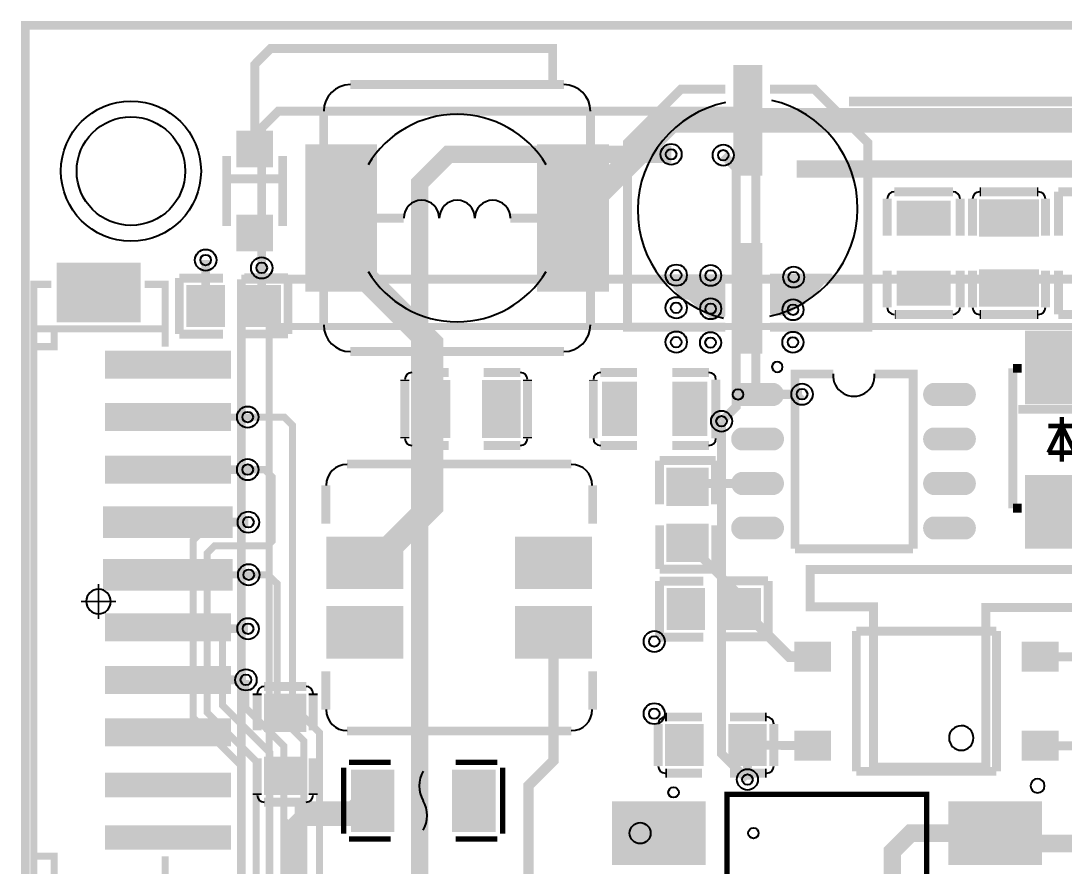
# Model space of a CAD drawing. Header units: millimetres. Extents: x -0.1 to 83.5, y 0 to 65.8.
# Drawn here: x -0.13 to 29.66, y 41.66 to 65.79 of the extents above; entities that cross this region are included whole.
import ezdxf

# ---------------------------------------------------------------- set-up
doc = ezdxf.new("R2010")
doc.units = ezdxf.units.MM
for name, color, linetype, true_color in [('BoardOutLine', 7, 'Continuous', 0xff00ff), ('BottomLayer', 7, 'Continuous', 0x6699cc), ('BottomSilkLayer', 7, 'Continuous', 0x66cc33), ('Document', 7, 'Continuous', 0xffffff), ('Hole', 7, 'Continuous', 0x222222), ('Mechanical', 7, 'Continuous', 0xf022f0), ('Multi-Layer', 7, 'Continuous', 0xc0c0c0), ('TopLayer', 7, 'Continuous', 0xff3366), ('TopPasteMaskLayer', 7, 'Continuous', 0x808080), ('TopSilkLayer', 7, 'Continuous', 0xffcc00), ('TopSolderMaskLayer', 7, 'Continuous', 0x800080)]:
    doc.layers.add(name, color=color, linetype=linetype, true_color=true_color)

msp = doc.modelspace()

# ---------------------------------------------------------------- hatches: boundary and pattern name
at = {"layer": 'TopLayer'}
for points in [[(20.227, 61.549), (20.227, 64.349), (21.027, 64.349), (21.027, 61.549)], [(6.05, 61.63), (6.05, 62.63), (7.05, 62.63), (7.05, 61.63)], [(8.02, 58.158), (8.02, 62.158), (10.02, 62.158), (10.02, 58.158)], [(14.64, 58.158), (14.64, 62.158), (16.64, 62.158), (16.64, 58.158)], [(24.877, 59.659), (24.877, 60.659), (26.426, 60.659), (26.426, 59.659)], [(27.315, 59.658), (27.315, 60.658), (28.865, 60.658), (28.865, 59.658)], [(6.05, 59.23), (6.05, 60.23), (7.05, 60.23), (7.05, 59.23)], [(20.227, 56.469), (20.227, 59.269), (21.027, 59.269), (21.027, 56.469)], [(3.241, 57.234), (0.941, 57.234), (0.941, 58.834), (3.241, 58.834)], [(24.877, 57.659), (24.877, 58.659), (26.426, 58.659), (26.426, 57.659)], [(27.315, 57.658), (27.315, 58.658), (28.865, 58.658), (28.865, 57.658)], [(5.65, 57.1), (4.65, 57.1), (4.65, 58.2), (5.65, 58.2)], [(7.25, 57.1), (6.25, 57.1), (6.25, 58.2), (7.25, 58.2)], [(28.597, 54.893), (28.597, 56.893), (30.597, 56.893), (30.597, 54.893)], [(5.872, 56.378), (5.872, 55.578), (2.272, 55.578), (2.272, 56.378)], [(12.09, 53.933), (11.09, 53.933), (11.09, 55.483), (12.09, 55.483)], [(14.09, 53.933), (13.09, 53.933), (13.09, 55.483), (14.09, 55.483)], [(16.471, 55.484), (17.471, 55.484), (17.471, 53.934), (16.471, 53.934)], [(18.471, 55.484), (19.471, 55.484), (19.471, 53.934), (18.471, 53.934)], [(20.45, 54.823, -0.785398), (20.45, 55.423), (21.37, 55.423, -0.785398), (21.37, 54.823)], [(25.93, 54.823, -0.785398), (25.93, 55.423), (26.85, 55.423, -0.785398), (26.85, 54.823)], [(5.872, 54.878), (5.872, 54.078), (2.272, 54.078), (2.272, 54.878)], [(20.45, 53.553, -0.785398), (20.45, 54.153), (21.37, 54.153, -0.785398), (21.37, 53.553)], [(25.93, 53.553, -0.785398), (25.93, 54.153), (26.85, 54.153, -0.785398), (26.85, 53.553)], [(5.872, 53.378), (5.872, 52.578), (2.272, 52.578), (2.272, 53.378)], [(19.46, 52.988), (19.46, 51.988), (18.36, 51.988), (18.36, 52.988)], [(20.45, 52.283, -0.785398), (20.45, 52.883), (21.37, 52.883, -0.785398), (21.37, 52.283)], [(25.93, 52.283, -0.785398), (25.93, 52.883), (26.85, 52.883, -0.785398), (26.85, 52.283)], [(28.597, 50.778), (28.597, 52.778), (30.597, 52.778), (30.597, 50.778)], [(5.872, 51.878), (5.872, 51.078), (2.272, 51.078), (2.272, 51.878)], [(20.45, 51.013, -0.785398), (20.45, 51.613), (21.37, 51.613, -0.785398), (21.37, 51.013)], [(25.93, 51.013, -0.785398), (25.93, 51.613), (26.85, 51.613, -0.785398), (26.85, 51.013)], [(19.46, 51.388), (19.46, 50.388), (18.36, 50.388), (18.36, 51.388)], [(8.648, 51.019), (10.748, 51.019), (10.748, 49.619), (8.648, 49.619)], [(14.032, 51.019), (16.133, 51.019), (16.133, 49.619), (14.032, 49.619)], [(5.872, 50.378), (5.872, 49.578), (2.272, 49.578), (2.272, 50.378)], [(18.36, 49.548), (19.36, 49.548), (19.36, 48.448), (18.36, 48.448)], [(19.96, 49.548), (20.96, 49.548), (20.96, 48.448), (19.96, 48.448)], [(5.872, 48.878), (5.872, 48.078), (2.272, 48.078), (2.272, 48.878)], [(8.648, 49.037), (10.748, 49.037), (10.748, 47.638), (8.648, 47.638)], [(14.032, 49.037), (16.133, 49.037), (16.133, 47.638), (14.032, 47.638)], [(22.98, 47.238), (21.98, 47.238), (21.98, 48.038), (22.98, 48.038)], [(29.48, 47.238), (28.48, 47.238), (28.48, 48.038), (29.48, 48.038)], [(5.872, 47.378), (5.872, 46.578), (2.272, 46.578), (2.272, 47.378)], [(7.97, 46.54), (7.97, 45.54), (6.87, 45.54), (6.87, 46.54)], [(5.872, 45.878), (5.872, 45.078), (2.272, 45.078), (2.272, 45.878)], [(18.322, 45.668), (19.322, 45.668), (19.322, 44.568), (18.322, 44.568)], [(20.122, 45.668), (21.122, 45.668), (21.122, 44.568), (20.122, 44.568)], [(22.98, 44.698), (21.98, 44.698), (21.98, 45.498), (22.98, 45.498)], [(29.48, 44.698), (28.48, 44.698), (28.48, 45.498), (29.48, 45.498)], [(7.97, 44.74), (7.97, 43.74), (6.87, 43.74), (6.87, 44.74)], [(9.321, 44.392), (10.511, 44.392), (10.511, 42.664), (9.321, 42.664)], [(12.211, 44.392), (13.401, 44.392), (13.401, 42.664), (12.211, 42.664)], [(2.272, 43.628), (2.272, 44.328), (5.872, 44.328), (5.872, 43.628)], [(19.39, 43.493), (19.39, 41.713), (16.79, 41.713), (16.79, 43.493)], [(28.99, 43.493), (28.99, 41.713), (26.39, 41.713), (26.39, 43.493)], [(2.272, 42.128), (2.272, 42.828), (5.872, 42.828), (5.872, 42.128)]]:
    msp.add_hatch(color=256, dxfattribs=at).paths.add_polyline_path(points)
at = {"layer": 'TopPasteMaskLayer'}
for points in [[(20.227, 61.549), (20.227, 64.349), (21.027, 64.349), (21.027, 61.549)], [(6.05, 61.63), (6.05, 62.63), (7.05, 62.63), (7.05, 61.63)], [(8.02, 58.158), (8.02, 62.158), (10.02, 62.158), (10.02, 58.158)], [(14.64, 58.158), (14.64, 62.158), (16.64, 62.158), (16.64, 58.158)], [(27.315, 59.658), (27.315, 60.658), (28.865, 60.658), (28.865, 59.658)], [(6.05, 59.23), (6.05, 60.23), (7.05, 60.23), (7.05, 59.23)], [(20.227, 56.469), (20.227, 59.269), (21.027, 59.269), (21.027, 56.469)], [(3.241, 57.234), (0.941, 57.234), (0.941, 58.834), (3.241, 58.834)], [(27.315, 57.658), (27.315, 58.658), (28.865, 58.658), (28.865, 57.658)], [(5.65, 57.1), (4.65, 57.1), (4.65, 58.2), (5.65, 58.2)], [(7.25, 57.1), (6.25, 57.1), (6.25, 58.2), (7.25, 58.2)], [(28.597, 54.893), (28.597, 56.893), (30.597, 56.893), (30.597, 54.893)], [(12.09, 53.933), (11.09, 53.933), (11.09, 55.483), (12.09, 55.483)], [(14.09, 53.933), (13.09, 53.933), (13.09, 55.483), (14.09, 55.483)], [(20.45, 54.823, -0.785398), (20.45, 55.423), (21.37, 55.423, -0.785398), (21.37, 54.823)], [(25.93, 54.823, -0.785398), (25.93, 55.423), (26.85, 55.423, -0.785398), (26.85, 54.823)], [(20.45, 53.553, -0.785398), (20.45, 54.153), (21.37, 54.153, -0.785398), (21.37, 53.553)], [(25.93, 53.553, -0.785398), (25.93, 54.153), (26.85, 54.153, -0.785398), (26.85, 53.553)], [(19.46, 52.988), (19.46, 51.988), (18.36, 51.988), (18.36, 52.988)], [(20.45, 52.283, -0.785398), (20.45, 52.883), (21.37, 52.883, -0.785398), (21.37, 52.283)], [(25.93, 52.283, -0.785398), (25.93, 52.883), (26.85, 52.883, -0.785398), (26.85, 52.283)], [(28.597, 50.778), (28.597, 52.778), (30.597, 52.778), (30.597, 50.778)], [(5.872, 51.878), (5.872, 51.078), (2.272, 51.078), (2.272, 51.878)], [(20.45, 51.013, -0.785398), (20.45, 51.613), (21.37, 51.613, -0.785398), (21.37, 51.013)], [(25.93, 51.013, -0.785398), (25.93, 51.613), (26.85, 51.613, -0.785398), (26.85, 51.013)], [(19.46, 51.388), (19.46, 50.388), (18.36, 50.388), (18.36, 51.388)], [(8.648, 51.019), (10.748, 51.019), (10.748, 49.619), (8.648, 49.619)], [(14.032, 51.019), (16.133, 51.019), (16.133, 49.619), (14.032, 49.619)], [(5.872, 50.378), (5.872, 49.578), (2.272, 49.578), (2.272, 50.378)], [(18.36, 49.548), (19.36, 49.548), (19.36, 48.448), (18.36, 48.448)], [(19.96, 49.548), (20.96, 49.548), (20.96, 48.448), (19.96, 48.448)], [(8.648, 49.037), (10.748, 49.037), (10.748, 47.638), (8.648, 47.638)], [(14.032, 49.037), (16.133, 49.037), (16.133, 47.638), (14.032, 47.638)], [(22.98, 47.238), (21.98, 47.238), (21.98, 48.038), (22.98, 48.038)], [(29.48, 47.238), (28.48, 47.238), (28.48, 48.038), (29.48, 48.038)], [(7.97, 46.54), (7.97, 45.54), (6.87, 45.54), (6.87, 46.54)], [(18.322, 45.668), (19.322, 45.668), (19.322, 44.568), (18.322, 44.568)], [(20.122, 45.668), (21.122, 45.668), (21.122, 44.568), (20.122, 44.568)], [(22.98, 44.698), (21.98, 44.698), (21.98, 45.498), (22.98, 45.498)], [(29.48, 44.698), (28.48, 44.698), (28.48, 45.498), (29.48, 45.498)], [(7.97, 44.74), (7.97, 43.74), (6.87, 43.74), (6.87, 44.74)], [(9.321, 44.392), (10.511, 44.392), (10.511, 42.664), (9.321, 42.664)], [(12.211, 44.392), (13.401, 44.392), (13.401, 42.664), (12.211, 42.664)], [(19.39, 43.493), (19.39, 41.713), (16.79, 41.713), (16.79, 43.493)], [(28.99, 43.493), (28.99, 41.713), (26.39, 41.713), (26.39, 43.493)]]:
    msp.add_hatch(color=256, dxfattribs=at).paths.add_polyline_path(points)
at = {"layer": 'TopSilkLayer'}
for points in [[(23.516, 63.62), (31.946, 63.62), (31.946, 63.35), (23.516, 63.35), (23.516, 63.62)], [(18.214, 58.555), (19.992, 58.555), (19.992, 57.357), (19.938, 57.303), (19.542, 57.303), (18.951, 57.818), (18.722, 57.869)], [(23.04, 58.569), (21.262, 58.569), (21.262, 57.423), (21.317, 57.368), (21.713, 57.368), (22.405, 57.869), (22.532, 57.934)]]:
    msp.add_hatch(color=256, dxfattribs=at).paths.add_polyline_path(points)
at = {"layer": 'TopSolderMaskLayer'}
for points in [[(20.213, 61.371), (20.213, 64.527), (21.042, 64.527), (21.042, 61.371)], [(6.025, 61.605), (6.025, 62.655), (7.075, 62.655), (7.075, 61.605)], [(7.995, 58.057), (7.995, 62.26), (10.046, 62.26), (10.046, 58.057)], [(14.615, 58.057), (14.615, 62.26), (16.666, 62.26), (16.666, 58.057)], [(27.237, 59.626), (27.237, 60.691), (28.944, 60.691), (28.944, 59.626)], [(6.025, 59.205), (6.025, 60.255), (7.075, 60.255), (7.075, 59.205)], [(20.213, 56.291), (20.213, 59.447), (21.042, 59.447), (21.042, 56.291)], [(3.292, 57.183), (0.891, 57.183), (0.891, 58.884), (3.292, 58.884)], [(27.237, 57.626), (27.237, 58.691), (28.944, 58.691), (28.944, 57.626)], [(5.701, 57.049), (4.599, 57.049), (4.599, 58.251), (5.701, 58.251)], [(7.301, 57.049), (6.199, 57.049), (6.199, 58.251), (7.301, 58.251)], [(28.547, 54.842), (28.547, 56.944), (30.648, 56.944), (30.648, 54.842)], [(12.141, 53.882), (11.039, 53.882), (11.039, 55.534), (12.141, 55.534)], [(14.141, 53.882), (13.039, 53.882), (13.039, 55.534), (14.141, 55.534)], [(20.411, 54.798, -0.785398), (20.411, 55.448), (21.409, 55.448, -0.785398), (21.409, 54.798)], [(25.891, 54.798, -0.785398), (25.891, 55.448), (26.889, 55.448, -0.785398), (26.889, 54.798)], [(20.411, 53.528, -0.785398), (20.411, 54.178), (21.409, 54.178, -0.785398), (21.409, 53.528)], [(25.891, 53.528, -0.785398), (25.891, 54.178), (26.889, 54.178, -0.785398), (26.889, 53.528)], [(19.516, 53.034), (19.516, 51.942), (18.304, 51.942), (18.304, 53.034)], [(20.411, 52.258, -0.785398), (20.411, 52.908), (21.409, 52.908, -0.785398), (21.409, 52.258)], [(25.891, 52.258, -0.785398), (25.891, 52.908), (26.889, 52.908, -0.785398), (26.889, 52.258)], [(28.547, 50.727), (28.547, 52.829), (30.648, 52.829), (30.648, 50.727)], [(5.923, 51.929), (5.923, 51.027), (2.222, 51.027), (2.222, 51.929)], [(20.411, 50.988, -0.785398), (20.411, 51.638), (21.409, 51.638, -0.785398), (21.409, 50.988)], [(25.891, 50.988, -0.785398), (25.891, 51.638), (26.889, 51.638, -0.785398), (26.889, 50.988)], [(19.516, 51.434), (19.516, 50.342), (18.304, 50.342), (18.304, 51.434)], [(8.597, 51.069), (10.799, 51.069), (10.799, 49.568), (8.597, 49.568)], [(13.982, 51.069), (16.184, 51.069), (16.184, 49.568), (13.982, 49.568)], [(5.923, 50.429), (5.923, 49.527), (2.222, 49.527), (2.222, 50.429)], [(18.31, 49.599), (19.411, 49.599), (19.411, 48.397), (18.31, 48.397)], [(19.91, 49.599), (21.011, 49.599), (21.011, 48.397), (19.91, 48.397)], [(8.597, 49.088), (10.799, 49.088), (10.799, 47.587), (8.597, 47.587)], [(13.982, 49.088), (16.184, 49.088), (16.184, 47.587), (13.982, 47.587)], [(23.006, 47.213), (21.955, 47.213), (21.955, 48.064), (23.006, 48.064)], [(29.506, 47.213), (28.455, 47.213), (28.455, 48.064), (29.506, 48.064)], [(8.026, 46.586), (8.026, 45.494), (6.814, 45.494), (6.814, 46.586)], [(18.271, 45.719), (19.372, 45.719), (19.372, 44.517), (18.271, 44.517)], [(20.071, 45.719), (21.172, 45.719), (21.172, 44.517), (20.071, 44.517)], [(23.006, 44.673), (21.955, 44.673), (21.955, 45.524), (23.006, 45.524)], [(29.506, 44.673), (28.455, 44.673), (28.455, 45.524), (29.506, 45.524)], [(8.026, 44.786), (8.026, 43.694), (6.814, 43.694), (6.814, 44.786)], [(9.296, 44.417), (10.537, 44.417), (10.537, 42.639), (9.296, 42.639)], [(12.186, 44.417), (13.427, 44.417), (13.427, 42.639), (12.186, 42.639)], [(19.427, 43.51), (19.427, 41.695), (16.753, 41.695), (16.753, 43.51)], [(29.027, 43.51), (29.027, 41.695), (26.353, 41.695), (26.353, 43.51)]]:
    msp.add_hatch(color=256, dxfattribs=at).paths.add_polyline_path(points)

# ---------------------------------------------------------------- linework, layer by layer
at = {"layer": 'BoardOutLine', "const_width": 0.254}
for points in [[(0, 0.18), (0, 65.659), (26.429, 65.659)], [(75.766, 58.242), (75.766, 65.659), (26.429, 65.659)]]:
    msp.add_lwpolyline(points, dxfattribs=at)
msp.add_lwpolyline([(22.41, 50.13), (44.1, 50.13), (44.1, 49.04), (27.43, 49.04), (27.43, 48.34), (27.43, 44.49), (26.91, 44.49), (24.22, 44.49), (24.22, 44.9), (24.22, 49.06), (22.49, 49.06), (22.41, 49.06), (22.41, 50.13)], close=True, dxfattribs=at)
at = {"layer": 'BottomLayer'}
for points, const_width in [([(22.179, 55.131), (21.11, 55.131), (20.861, 55.38), (20.861, 62.601), (20.249, 63.211), (7.229, 63.211), (6.749, 62.731), (6.749, 58.735)], 0.254), ([(14.801, 37.12), (11.839, 37.12), (11.262, 37.699), (11.262, 61.158), (12.083, 61.979), (18.443, 61.979)], 0.5), ([(19.88, 54.36), (20.3, 54.78), (20.3, 61.583), (19.93, 61.953)], 0.254), ([(31.75, 61.558), (22.03, 61.558)], 0.5), ([(5.15, 58.96), (5.15, 57.78)], 0.254), ([(22.101, 10.749), (16.35, 10.749), (16.01, 11.09), (16.01, 18.001), (14.74, 19.271), (11.189, 19.271), (10.79, 19.67), (10.79, 30.081), (9.581, 31.29), (9.581, 37.369), (8.4, 38.55), (8.4, 45.471), (7.63, 46.241), (7.63, 54.239), (7.391, 54.478), (6.35, 54.478)], 0.2), ([(19.88, 54.36), (19.88, 44.873), (20.62, 44.133)], 0.254), ([(7.269, 29.04), (6.591, 29.721), (6.591, 44.651), (5.189, 46.05), (5.189, 50.589), (5.4, 50.8), (6.909, 50.8), (7.051, 50.94), (7.051, 52.769), (6.843, 52.977), (6.35, 52.977)], 0.2), ([(6.18, 29.009), (6.18, 44.511), (4.79, 45.9), (4.79, 50.96), (5.309, 51.478), (6.37, 51.478)], 0.2), ([(6.38, 49.977), (6.932, 49.977), (7.191, 49.721), (7.191, 45.999), (7.95, 45.24), (7.95, 38.311), (9.139, 37.12), (9.139, 31.039), (10.33, 29.85), (10.33, 19.37), (10.841, 18.86), (14.501, 18.86), (15.57, 17.79), (15.57, 10.66), (16.071, 10.16), (22.86, 10.16)], 0.2), ([(8.059, 29.04), (6.98, 30.119), (6.98, 44.9), (5.631, 46.251), (5.631, 48.199), (5.867, 48.438), (6.36, 48.438)], 0.2), ([(6.3, 46.978), (6.3, 46.17), (7.38, 45.09), (7.38, 30.52), (8.87, 29.03)], 0.2)]:
    msp.add_lwpolyline(points, dxfattribs=dict(at, const_width=const_width))
at = {"layer": 'BottomSilkLayer', "const_width": 0.254}
for points in [[(6.167, 58.413), (8.291, 58.413), (75.766, 58.413)], [(6.167, 58.412), (6.167, 7.911)]]:
    msp.add_lwpolyline(points, dxfattribs=at)
at = {"layer": 'BottomSilkLayer', "const_width": 0.2}
msp.add_lwpolyline([(6.966, 57.062), (74.966, 57.062), (74.966, 9.262), (6.966, 9.262), (6.966, 57.062)], close=True, dxfattribs=at)
at = {"layer": 'Document'}
for centre, radius in [((20.351, 55.123), 0.15), ((17.556, 42.603), 0.3)]:
    msp.add_circle(centre, radius, dxfattribs=at)
at = {"layer": 'Hole'}
for centre, radius in [((18.442, 61.978), 0.15), ((19.93, 61.953), 0.15), ((5.15, 58.96), 0.152), ((6.75, 58.736), 0.152), ((18.586, 58.528), 0.152), ((19.57, 58.52), 0.15), ((21.941, 58.472), 0.15), ((18.586, 57.598), 0.152), ((19.57, 57.57), 0.15), ((21.922, 57.541), 0.15), ((18.586, 56.618), 0.152), ((19.567, 56.604), 0.15), ((21.92, 56.613), 0.15), ((22.18, 55.13), 0.152), ((6.35, 54.478), 0.152), ((19.88, 54.36), 0.15), ((6.35, 52.978), 0.152), ((6.37, 51.478), 0.152), ((6.38, 49.978), 0.152), ((6.36, 48.438), 0.152), ((17.96, 48.073), 0.15), ((6.3, 46.978), 0.152), ((17.96, 46.013), 0.15), ((20.621, 44.133), 0.15)]:
    msp.add_circle(centre, radius, dxfattribs=at)
at = {"layer": 'Mechanical', "const_width": 0.05}
for points in [[(2.091, 49.716), (2.091, 48.716)], [(2.591, 49.216), (1.591, 49.216)]]:
    msp.add_lwpolyline(points, dxfattribs=at)
at = {"layer": 'Mechanical'}
msp.add_arc((2.091, 49.215), 0.35, 179.9253, 179.3057, dxfattribs=at)
at = {"layer": 'Multi-Layer'}
for centre, radius in [((3.017, 61.498), 1.55), ((18.442, 61.978), 0.3), ((19.93, 61.953), 0.3), ((5.15, 58.96), 0.305), ((6.75, 58.736), 0.305), ((18.586, 58.528), 0.305), ((19.57, 58.52), 0.3), ((21.941, 58.472), 0.3), ((18.586, 57.598), 0.305), ((19.57, 57.57), 0.3), ((21.922, 57.541), 0.3), ((18.586, 56.618), 0.305), ((19.567, 56.604), 0.3), ((21.92, 56.613), 0.3), ((22.18, 55.13), 0.305), ((6.35, 54.478), 0.305), ((19.88, 54.36), 0.3), ((6.35, 52.978), 0.305), ((6.37, 51.478), 0.305), ((6.38, 49.978), 0.305), ((6.36, 48.438), 0.305), ((17.96, 48.073), 0.3), ((6.3, 46.978), 0.305), ((17.96, 46.013), 0.3), ((20.621, 44.133), 0.3)]:
    msp.add_circle(centre, radius, dxfattribs=at)
at = {"layer": 'TopLayer'}
for points, const_width in [([(6.551, 62.131), (6.551, 64.539), (7.01, 65.001), (15.06, 65.001), (15.06, 64.001)], 0.254), ([(20.627, 62.949), (31.94, 62.949), (33.392, 64.401)], 0.7), ([(15.64, 60.158), (18.431, 62.949), (20.627, 62.949)], 0.7), ([(11.59, 54.708), (11.59, 56.568), (9.02, 59.138), (9.02, 60.158)], 0.7), ([(6.55, 59.73), (6.75, 59.53), (6.75, 58.736)], 0.254), ([(5.15, 57.65), (5.15, 58.96)], 0.254), ([(6.75, 58.736), (6.75, 57.65)], 0.254), ([(20.91, 55.123), (22.173, 55.123), (22.18, 55.13)], 0.254), ([(9.698, 50.319), (9.971, 50.319), (11.59, 51.938), (11.59, 54.708)], 0.7), ([(4.072, 54.478), (6.35, 54.478)], 0.2), ([(4.072, 52.978), (6.35, 52.978)], 0.254), ([(20.91, 52.583), (19.005, 52.583), (18.91, 52.488)], 0.254), ([(4.072, 51.478), (6.37, 51.478)], 0.254), ([(18.91, 50.889), (20.46, 49.322), (20.46, 48.999)], 0.254), ([(4.072, 49.978), (6.38, 49.978)], 0.2), ([(20.46, 48.999), (21.821, 47.638), (22.482, 47.638)], 0.3), ([(4.072, 48.478), (4.112, 48.438), (6.36, 48.438)], 0.254), ([(14.681, 40.699), (14.369, 40.699), (14.369, 43.957), (15.083, 44.671), (15.083, 48.339)], 0.3), ([(28.98, 47.638), (30.59, 47.638), (31.07, 47.158)], 0.254), ([(4.072, 46.978), (6.3, 46.978)], 0.254), ([(31.07, 45.558), (30.61, 45.098), (28.98, 45.098)], 0.254), ([(22.482, 45.098), (20.62, 45.118)], 0.254), ([(20.621, 45.118), (20.621, 44.133)], 0.254), ([(9.76, 43.528), (9.39, 43.158), (7.69, 43.158)], 0.7), ([(9.66, 40.696), (7.975, 40.696), (7.732, 40.938), (7.732, 43.116), (7.69, 43.158)], 0.5), ([(27.69, 42.603), (25.283, 42.603), (24.76, 42.08), (24.76, 22.63), (25.12, 22.27), (27.69, 22.27)], 0.5), ([(27.69, 42.603), (27.983, 42.31), (31.05, 42.31)], 0.5)]:
    msp.add_lwpolyline(points, dxfattribs=dict(at, const_width=const_width))
at = {"layer": 'TopSilkLayer'}
for points, const_width in [([(9.282, 63.968), (15.378, 63.968)], 0.254), ([(19.992, 57.043), (17.198, 57.043), (17.198, 62.314), (18.722, 63.838), (19.992, 63.838)], 0.254), ([(21.262, 57.043), (24.056, 57.043), (24.056, 62.314), (22.532, 63.838), (21.262, 63.838)], 0.254), ([(8.52, 61.428), (8.52, 63.206)], 0.254), ([(16.14, 61.428), (16.14, 63.206)], 0.254), ([(5.75, 61.93), (5.75, 59.93)], 0.254), ([(7.35, 61.93), (7.35, 59.93)], 0.254), ([(7.35, 61.281), (5.75, 61.281)], 0.254), ([(24.612, 59.659), (24.612, 60.709)], 0.254), ([(26.491, 60.909), (26.452, 60.909), (24.851, 60.909), (24.812, 60.909)], 0.254), ([(26.692, 59.659), (26.692, 60.709)], 0.254), ([(27.05, 59.658), (27.05, 60.708)], 0.254), ([(27.25, 60.908), (27.29, 60.908)], 0.254), ([(27.29, 60.908), (28.89, 60.908)], 0.254), ([(28.93, 60.908), (28.89, 60.908)], 0.254), ([(29.13, 59.658), (29.13, 60.708)], 0.254), ([(29.5, 59.658), (29.5, 60.908)], 0.254), ([(29.5, 60.908), (31.54, 60.908)], 0.254), ([(9.79, 60.158), (10.806, 60.158)], 0.254), ([(13.854, 60.158), (14.87, 60.158)], 0.254), ([(8.52, 57.11), (8.52, 58.888)], 0.254), ([(16.14, 57.11), (16.14, 58.888)], 0.254), ([(24.612, 57.609), (24.612, 58.659)], 0.254), ([(26.692, 57.609), (26.692, 58.659)], 0.254), ([(27.05, 58.658), (27.05, 57.608)], 0.254), ([(29.13, 58.658), (29.13, 57.608)], 0.254), ([(29.5, 58.658), (29.5, 57.408)], 0.254), ([(5.649, 58.445), (4.399, 58.445)], 0.254), ([(4.399, 56.845), (4.399, 58.445)], 0.254), ([(6.25, 58.45), (7.5, 58.45)], 0.254), ([(7.5, 56.85), (7.5, 58.45)], 0.254), ([(0.742, 58.266), (0.241, 58.266), (0.241, 40.166)], 0.203), ([(3.409, 58.266), (3.996, 58.266), (3.996, 56.488)], 0.203), ([(26.491, 57.409), (26.452, 57.409), (24.851, 57.409), (24.812, 57.409)], 0.254), ([(24.851, 57.409), (24.832, 57.409)], 0.254), ([(27.25, 57.408), (27.29, 57.408)], 0.254), ([(27.27, 57.408), (27.29, 57.408)], 0.254), ([(27.29, 57.408), (28.89, 57.408)], 0.254), ([(28.93, 57.408), (28.89, 57.408)], 0.254), ([(29.5, 57.408), (31.54, 57.408)], 0.254), ([(0.821, 56.996), (0.821, 56.488), (0.241, 56.488)], 0.203), ([(3.996, 56.996), (0.241, 56.996)], 0.203), ([(5.649, 56.845), (4.399, 56.845)], 0.254), ([(6.25, 56.85), (7.5, 56.85)], 0.254), ([(9.282, 56.348), (15.378, 56.348)], 0.254), ([(12.09, 55.748), (11.04, 55.748)], 0.254), ([(13.09, 55.748), (14.14, 55.748)], 0.254), ([(16.421, 55.749), (17.471, 55.749)], 0.254), ([(18.471, 55.749), (19.52, 55.749)], 0.254), ([(21.979, 50.718), (21.979, 55.708), (23.07, 55.708)], 0.254), ([(24.25, 55.708), (25.35, 55.708), (25.35, 50.718)], 0.254), ([(28.45, 55.868), (28.2, 55.868)], 0.254), ([(28.2, 51.87), (28.2, 55.868)], 0.254), ([(10.84, 55.548), (10.84, 55.508)], 0.254), ([(10.84, 53.908), (10.84, 55.508)], 0.254), ([(14.34, 55.548), (14.34, 55.508)], 0.254), ([(14.34, 53.908), (14.34, 55.508)], 0.254), ([(16.22, 53.869), (16.22, 53.909), (16.22, 55.509), (16.22, 55.549)], 0.254), ([(16.22, 55.509), (16.22, 55.529)], 0.254), ([(19.721, 53.869), (19.721, 53.909), (19.721, 55.509), (19.721, 55.549)], 0.254), ([(28.353, 54.699), (30.842, 54.699)], 0.254), ([(29.597, 53.208), (29.597, 54.478)], 0.127), ([(29.216, 53.462), (29.597, 54.224)], 0.127), ([(29.597, 54.224), (29.216, 54.224)], 0.127), ([(29.978, 53.462), (29.597, 54.224)], 0.127), ([(29.597, 54.224), (29.978, 54.224)], 0.127), ([(10.84, 53.868), (10.84, 53.908)], 0.254), ([(14.34, 53.888), (14.34, 53.908)], 0.254), ([(14.34, 53.868), (14.34, 53.908)], 0.254), ([(12.09, 53.668), (11.04, 53.668)], 0.254), ([(13.09, 53.668), (14.14, 53.668)], 0.254), ([(16.421, 53.669), (17.471, 53.669)], 0.254), ([(18.471, 53.669), (19.52, 53.669)], 0.254), ([(19.71, 53.238), (18.11, 53.238)], 0.254), ([(18.11, 51.988), (18.11, 53.238)], 0.254), ([(19.71, 51.988), (19.71, 53.238)], 0.254), ([(29.597, 53.462), (29.216, 53.462)], 0.127), ([(29.597, 53.462), (29.978, 53.462)], 0.127), ([(15.591, 53.138), (9.19, 53.138)], 0.254), ([(8.58, 52.529), (8.58, 51.437)], 0.254), ([(16.2, 51.437), (16.2, 52.529)], 0.254), ([(28.45, 51.88), (28.2, 51.88)], 0.254), ([(18.115, 51.388), (18.115, 50.138)], 0.254), ([(19.715, 51.388), (19.715, 50.138)], 0.254), ([(25.35, 50.718), (21.979, 50.718)], 0.254), ([(19.715, 50.138), (18.115, 50.138)], 0.254), ([(18.11, 49.798), (18.11, 48.198)], 0.254), ([(19.36, 49.798), (18.11, 49.798)], 0.254), ([(19.961, 49.803), (21.211, 49.803)], 0.254), ([(21.211, 49.803), (21.211, 48.203)], 0.254), ([(19.36, 48.198), (18.11, 48.198)], 0.254), ([(19.961, 48.203), (21.211, 48.203)], 0.254), ([(27.73, 48.368), (23.73, 48.368)], 0.254), ([(23.73, 48.368), (23.73, 44.368)], 0.254), ([(27.73, 48.369), (27.73, 44.368)], 0.254), ([(8.58, 47.22), (8.58, 46.128)], 0.254), ([(16.2, 46.128), (16.2, 47.22)], 0.254), ([(8.02, 46.79), (6.82, 46.79)], 0.254), ([(6.62, 46.59), (6.62, 46.54)], 0.254), ([(6.62, 45.54), (6.62, 46.54)], 0.254), ([(8.22, 46.59), (8.22, 46.54)], 0.254), ([(8.22, 45.54), (8.22, 46.54)], 0.254), ([(18.271, 45.918), (18.321, 45.918)], 0.254), ([(19.322, 45.918), (18.321, 45.918)], 0.254), ([(20.122, 45.918), (21.121, 45.918)], 0.254), ([(21.172, 45.918), (21.121, 45.918)], 0.254), ([(9.19, 45.518), (15.591, 45.518)], 0.254), ([(18.071, 45.718), (18.071, 44.518)], 0.254), ([(21.372, 45.718), (21.372, 44.518)], 0.254), ([(6.62, 44.74), (6.62, 43.74)], 0.254), ([(8.22, 44.74), (8.22, 43.74)], 0.254), ([(10.435, 44.621), (9.245, 44.621)], 0.152), ([(12.288, 44.621), (13.478, 44.621)], 0.152), ([(9.093, 44.468), (9.093, 42.588)], 0.152), ([(13.63, 44.468), (13.63, 42.588)], 0.152), ([(18.272, 44.318), (18.321, 44.318)], 0.254), ([(19.322, 44.318), (18.321, 44.318)], 0.254), ([(20.122, 44.318), (21.121, 44.318)], 0.254), ([(21.171, 44.318), (21.121, 44.318)], 0.254), ([(23.73, 44.368), (27.73, 44.368)], 0.254), ([(6.62, 43.69), (6.62, 43.74)], 0.254), ([(8.22, 43.69), (8.22, 43.74)], 0.254), ([(8.02, 43.49), (6.82, 43.49)], 0.254), ([(9.245, 42.435), (10.435, 42.435)], 0.152), ([(13.478, 42.435), (12.288, 42.435)], 0.152), ([(0.821, 41.436), (0.821, 41.944), (0.241, 41.944)], 0.203), ([(3.996, 41.944), (3.996, 40.166), (3.409, 40.166)], 0.203)]:
    msp.add_lwpolyline(points, dxfattribs=dict(at, const_width=const_width))
at = {"layer": 'TopSilkLayer', "const_width": 0.152}
msp.add_lwpolyline([(20.039, 43.709), (25.741, 43.709), (25.741, 33.877), (20.039, 33.877), (20.039, 43.709)], close=True, dxfattribs=at)
at = {"layer": 'TopSilkLayer'}
for centre, radius in [((3.017, 61.498), 2), ((18.51, 43.766), 0.15), ((20.791, 42.603), 0.15)]:
    msp.add_circle(centre, radius, dxfattribs=at)
for centre, radius, start, end in [((9.282, 63.206), 0.762, 90, 180), ((15.378, 63.206), 0.762, 0, 90), ((20.638, 60.374), 3.15, 101.8347, 257.1722), ((20.616, 60.444), 3.15, 281.8347, 77.1722), ((12.33, 60.158), 2.962, 30.9637, 149.0363), ((24.812, 60.709), 0.2, 90, 180), ((26.491, 60.709), 0.2, 0, 90), ((27.25, 60.708), 0.2, 90, 180), ((28.93, 60.708), 0.2, 0, 90), ((11.314, 60.158), 0.508, 0, 180), ((12.33, 60.158), 0.508, 0, 180), ((13.346, 60.158), 0.508, 0, 180), ((12.33, 60.158), 2.962, 210.9637, 329.0363), ((24.812, 57.609), 0.2, 180, 270), ((26.491, 57.609), 0.2, 270, 0), ((27.25, 57.608), 0.2, 180, 270), ((28.93, 57.608), 0.2, 270, 0), ((9.282, 57.11), 0.762, 180, 270), ((15.378, 57.11), 0.762, 270, 0), ((21.471, 55.909), 0.15, 0.4851, 359.5149), ((11.04, 55.548), 0.2, 90, 180), ((14.14, 55.548), 0.2, 0, 90), ((16.421, 55.549), 0.2, 90, 179.9273), ((19.52, 55.549), 0.2, 0.0727, 90), ((23.66, 55.663), 0.592, 175.6697, 4.3303), ((11.04, 53.868), 0.2, 180, 270), ((14.14, 53.868), 0.2, 270, 0), ((16.421, 53.869), 0.2, 180, 270), ((19.52, 53.869), 0.2, 270, 0), ((9.19, 52.528), 0.6, 90, 180), ((15.59, 52.528), 0.6, 0, 90), ((6.82, 46.59), 0.2, 90, 180), ((8.02, 46.59), 0.2, 0, 90), ((9.19, 46.128), 0.6, 180, 270), ((15.59, 46.128), 0.6, 270, 0), ((18.271, 45.718), 0.2, 90, 180), ((21.172, 45.718), 0.2, 0, 90), ((26.727, 45.318), 0.35, 270.4158, 270), ((18.272, 44.518), 0.2, 180, 270), ((21.171, 44.518), 0.2, 270, 0), ((12.093, 43.951), 0.845, 150, 210), ((28.905, 43.955), 0.2, 270.3638, 270), ((6.82, 43.69), 0.2, 180, 270), ((8.02, 43.69), 0.2, 270, 360), ((10.63, 43.106), 0.845, 330, 30)]:
    msp.add_arc(centre, radius, start, end, dxfattribs=at)

doc.saveas('drawing.dxf')
